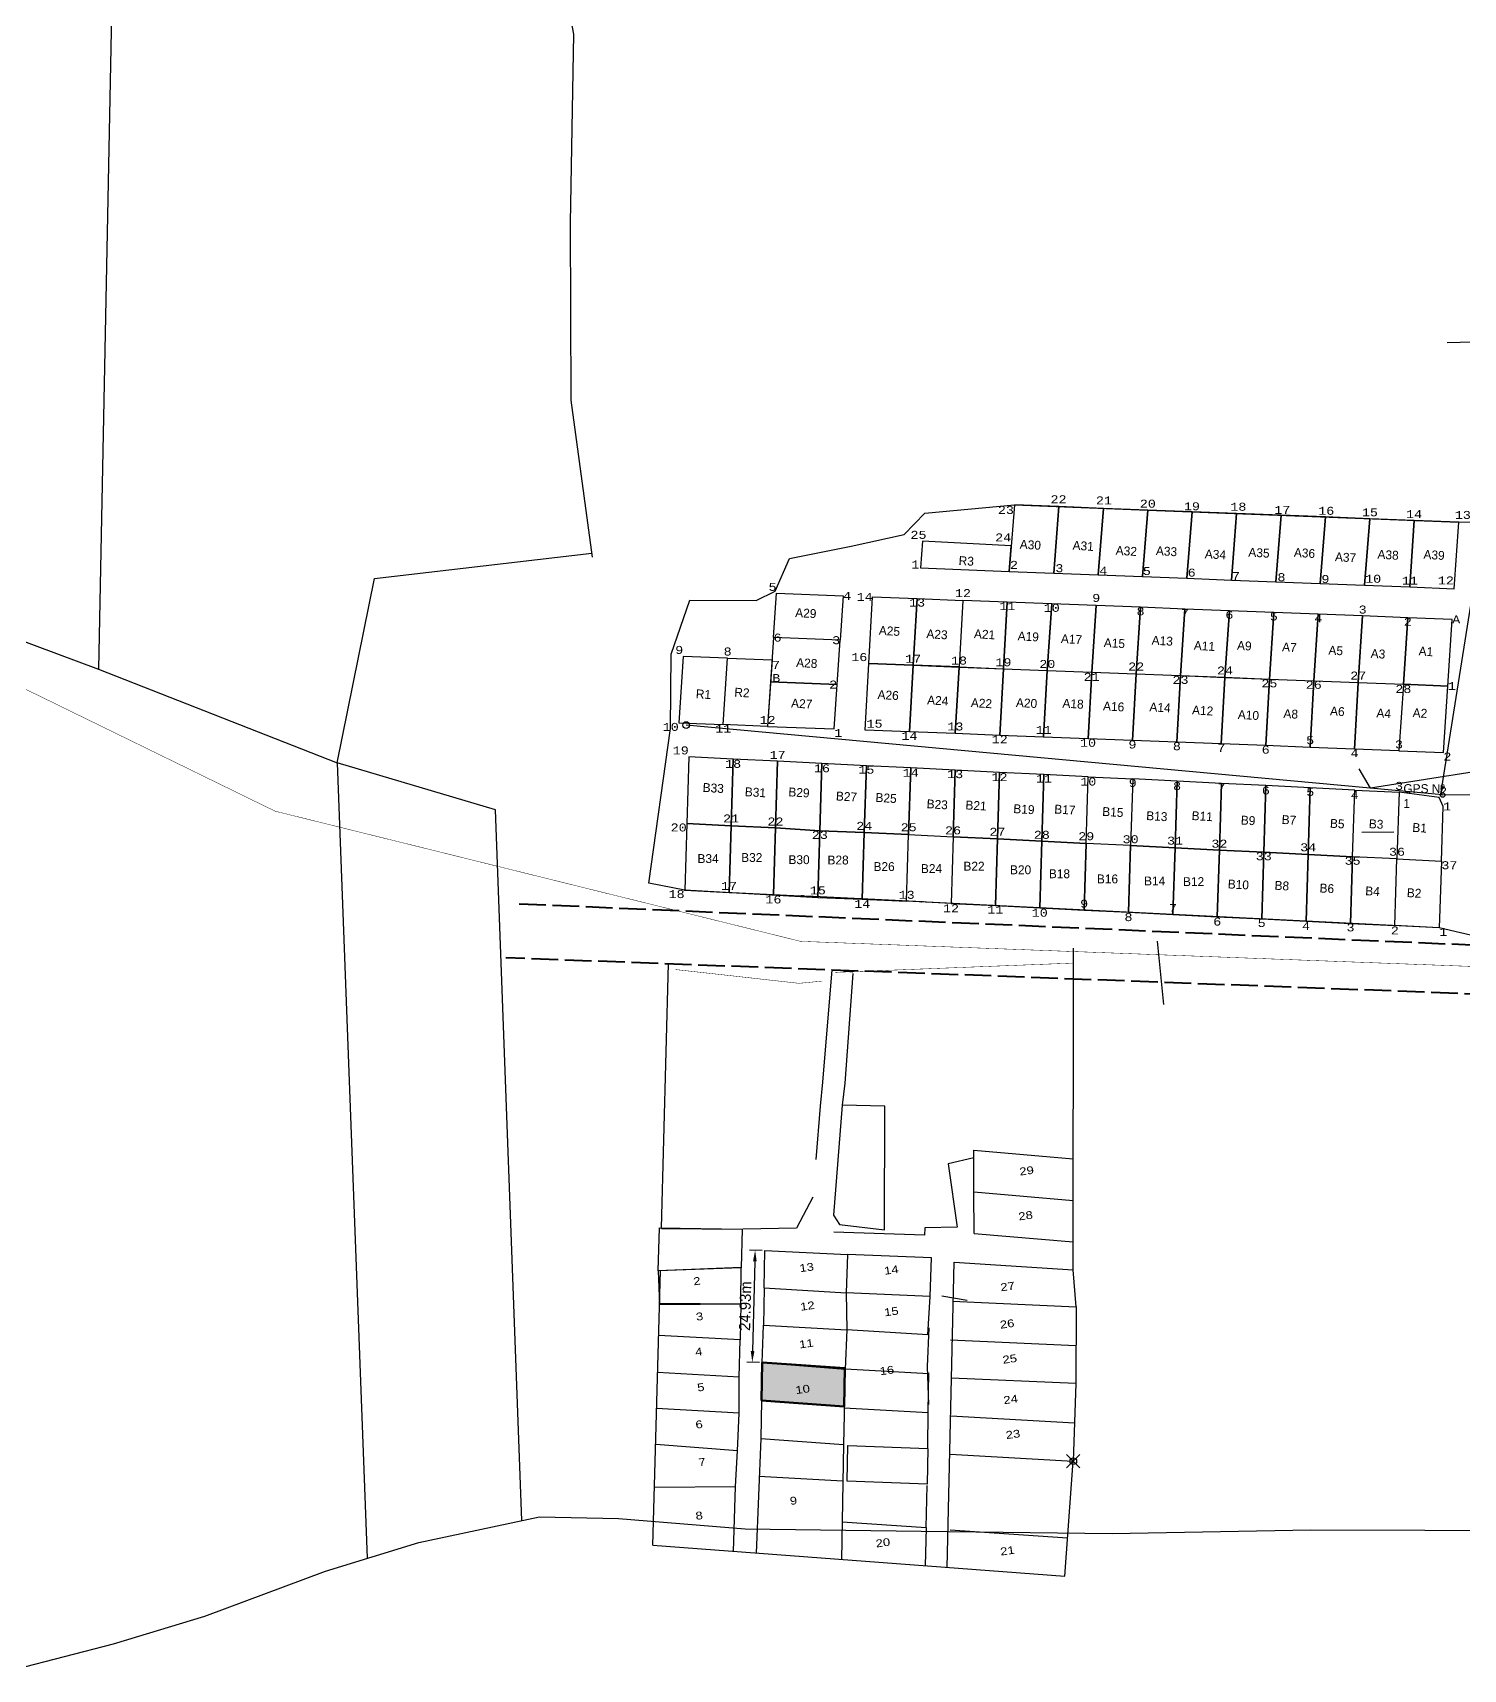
# Model space of a CAD drawing. Header units: millimetres. Extents: x 605783 to 622482, y 1302882 to 1322290.
# Drawn here: x 620974.2 to 621296, y 1321184.5 to 1321552.6 of the extents above; entities that cross this region are included whole.
import ezdxf
from ezdxf.enums import TextEntityAlignment as Align

# ---------------------------------------------------------------- set-up
doc = ezdxf.new("R2010")
doc.units = ezdxf.units.MM
doc.header["$PDMODE"] = 35
doc.header["$PDSIZE"] = 1.5
doc.linetypes.add('ACAD_ISO02W100', pattern=[15, 12, -3])
for name, color, linetype in [('2', 7, 'Continuous'), ('4', 7, 'Continuous'), ('CVL_CUADCON_LIN', 8, 'Continuous'), ('CVL_CUADCON_TIT', 1, 'Continuous'), ('LOTES', 3, 'Continuous'), ('MONTAJE', 6, 'Continuous'), ('NUMERO Y CIRCULO', 1, 'Continuous')]:
    doc.layers.add(name, color=color, linetype=linetype)
doc.layers.add('LETRAS P .25', color=2, linetype='Continuous', lineweight=25)
doc.styles.add('Courier', font='cour.ttf')
doc.styles.add('HECTOR LOPEZ', font='arial.ttf')
doc.styles.add('ROMANS', font='ROMANS', dxfattribs={"height": 0.2})
doc.styles.get("Standard").update_dxf_attribs({"font": 'TCCM____.TTF'})
doc.styles.add('TXT LOTE', font='swiss.ttf', dxfattribs={"width": 1.2, "height": 3})
doc.dimstyles.new('ISO-25', dxfattribs={"dimtxt": 2.5, "dimasz": 2.5, "dimexe": 1.25, "dimexo": 0.625, "dimtad": 1, "dimtxsty": 'Standard', "dimcen": 2.5, "dimadec": 0, "dimazin": 0, "dimtfac": 1, "dimtmove": 0, "dimatfit": 3, "dimfxl": 1, "dimarcsym": 0})
doc.dimstyles.get("Standard").update_dxf_attribs({"dimtxt": 5, "dimasz": 0.18, "dimexe": 0.18, "dimexo": 0.0625, "dimgap": 0.09, "dimtad": 0, "dimtih": 1, "dimtoh": 1, "dimdec": 4, "dimzin": 0, "dimdsep": 46, "dimtxsty": 'HECTOR LOPEZ', "dimcen": 0.09, "dimadec": 0, "dimazin": 0, "dimtfac": 1, "dimtdec": 4, "dimtofl": 0, "dimtmove": 2, "dimatfit": 3, "dimfxl": 0.18, "dimtolj": 1, "dimtzin": 0, "dimarcsym": 0})
doc.dimstyles.new('STANDARD$0', dxfattribs={"dimtxt": 0.6, "dimasz": 0.5, "dimexe": 0.125, "dimexo": 0.000625, "dimgap": 0.0625, "dimtad": 0, "dimzin": 1, "dimdsep": 46, "dimtxsty": 'ROMANS', "dimblk1": 'ARCHTICK', "dimblk2": 'ARCHTICK', "dimsah": 1, "dimcen": 2.5, "dimclrd": 1, "dimclre": 1, "dimclrt": 30, "dimaunit": 1, "dimadec": 0, "dimazin": 0, "dimtfac": 1, "dimtix": 1, "dimtofl": 0, "dimtmove": 1, "dimatfit": 3, "dimldrblk": 'ARCHTICK', "dimfxl": 1, "dimtolj": 1, "dimtzin": 1, "dimarcsym": 0})

# ---------------------------------------------------------------- blocks, each defined once
blk = doc.blocks.new('_ARCHTICK')
at = {"color": 0, "linetype": 'ByBlock', "const_width": 0.15}
blk.add_lwpolyline([(-0.5, -0.5), (0.5, 0.5)], dxfattribs=at)
blk = doc.blocks.new('*D315')
at = {"layer": 'CVL_CUADCON_TIT', "color": 1, "lineweight": -2, "ltscale": 0.5, "transparency": 16777216}
for p, q in [((621120.83, 1321359.78), (621120.84, 1321359.9)), ((621120.83, 1321359.78), (621146.93, 1321358.47)), ((621174.32, 1321357.11), (621148.22, 1321358.41)), ((621174.32, 1321357.11), (621174.33, 1321357.23))]:
    blk.add_line(p, q, dxfattribs=at)
at = {"layer": 'Defpoints', "color": 0, "ltscale": 0.5, "transparency": 16777216}
for p in [(621120.83, 1321359.78), (621174.32, 1321357.11), (621174.32, 1321357.11)]:
    blk.add_point(p, dxfattribs=at)
at = {"layer": 'CVL_CUADCON_TIT', "color": 1, "lineweight": -2, "ltscale": 0.5, "transparency": 16777216, "xscale": 0.5, "yscale": 0.5, "zscale": 0.5}
for p, rotation in [((621120.83, 1321359.78), 177.1392831517781), ((621174.32, 1321357.11), 357.139283151778)]:
    blk.add_blockref('_ARCHTICK', p, dxfattribs=dict(at, rotation=rotation))
at = {"layer": 'CVL_CUADCON_TIT', "color": 30, "lineweight": 30, "ltscale": 0.5, "transparency": 16777216, "insert": (621147.58, 1321358.44), "char_height": 0.2, "attachment_point": 5, "rotation": 357.1393, "style": 'ROMANS'}
blk.add_mtext('\\A1;53.56m.', dxfattribs=at)
blk = doc.blocks.new('*D336')
at = {"color": 0, "lineweight": -2, "transparency": 16777216}
for p, q in [((621138.28, 1321278.74), (621135.43, 1321278.81)), ((621136.62, 1321276.28), (621136.11, 1321256.09)), ((621137.65, 1321253.55), (621134.8, 1321253.62))]:
    blk.add_line(p, q, dxfattribs=at)
at = {"color": 0, "transparency": 16777216}
for points in [[(621136.21, 1321276.29), (621137.04, 1321276.27), (621136.68, 1321278.78)], [(621135.7, 1321256.1), (621136.53, 1321256.08), (621136.05, 1321253.59)]]:
    blk.add_solid(points, dxfattribs=at)
at = {"layer": 'Defpoints', "color": 0, "transparency": 16777216}
for p in [(621138.91, 1321278.72), (621136.05, 1321253.59), (621138.27, 1321253.53)]:
    blk.add_point(p, dxfattribs=at)
at = {"color": 0, "transparency": 16777216, "insert": (621134.46, 1321266.23), "char_height": 2.5, "attachment_point": 5, "rotation": 88.5623}
blk.add_mtext('24.93m', dxfattribs=at)

msp = doc.modelspace()

# ---------------------------------------------------------------- hatches: boundary and pattern name
at = {"true_color": 0x000000}
h = msp.add_hatch(color=18, dxfattribs=at)
h.dxf.hatch_style = 1
h.paths.add_polyline_path([(621138.27303, 1321253.53121), (621138.11083, 1321244.99064), (621156.71357, 1321243.66167), (621156.89758, 1321252.22611)])

# ---------------------------------------------------------------- linework, layer by layer
at = {"color": 7, "lineweight": 53}
msp.add_lwpolyline([(621138.11083, 1321244.99064), (621138.27303, 1321253.53121), (621156.89758, 1321252.22611), (621156.71357, 1321243.66167), (621138.11083, 1321244.99064)], dxfattribs=at)
at = {"layer": '2', "color": 1, "linetype": 'Continuous'}
msp.add_lwpolyline([(620970.29392, 1321184.53393), (620992.35492, 1321190.26893), (621012.88692, 1321196.50193), (621039.99792, 1321206.59093), (621061.03692, 1321213.08193), (621088.17792, 1321218.84893), (621105.96292, 1321218.45493), (621134.43092, 1321216.09593), (621174.06392, 1321215.58893), (621216.99892, 1321215.10293), (621261.70292, 1321215.89893), (621313.01892, 1321215.72093), (621351.62992, 1321215.96993), (621385.17092, 1321214.66093), (621429.86092, 1321217.49093), (621473.53492, 1321220.31393), (621505.78492, 1321222.04693), (621536.00092, 1321224.02093), (621558.33992, 1321226.19893), (621586.01792, 1321227.90193)], dxfattribs=at)
at = {"layer": '4', "color": 1, "linetype": 'Continuous'}
for p, q in [((620995.70992, 1321753.31193), (620988.95792, 1321409.47793)), ((620988.95792, 1321409.47793), (621042.66592, 1321388.37593)), ((621042.66592, 1321388.37593), (621049.41892, 1321209.49793)), ((621228.63892, 1321334.08293), (621227.19092, 1321348.26293))]:
    msp.add_line(p, q, dxfattribs=at)
for points in [[(621100.08792, 1321434.65293), (621095.33192, 1321469.96393), (621095.12392, 1321509.87093), (621095.91892, 1321552.32593), (621088.60692, 1321590.67493), (621084.08892, 1321629.03693), (621080.55392, 1321682.91493)], [(620920.94992, 1321449.97093), (620921.51092, 1321434.58393), (620988.95792, 1321409.47793)], [(621042.66592, 1321388.37593), (621051.08692, 1321429.84893), (621099.96492, 1321435.56493)], [(621084.22092, 1321218.00793), (621078.28392, 1321377.86593), (621042.66592, 1321388.37593)]]:
    msp.add_lwpolyline(points, dxfattribs=at)
at = {"layer": 'CVL_CUADCON_LIN', "color": 1, "ltscale": 0.5, "const_width": 0.1, "flags": 128}
msp.add_lwpolyline([(617954.54167, 1321250.9017), (618630.52251, 1321461.85949), (619093.33428, 1321544.7629), (619665.84954, 1321528.01482), (619798.58455, 1321517.77424), (619978.07369, 1321504.42419), (620219.90332, 1321509.22391), (620466.54309, 1321465.57051), (620640.07447, 1321444.77181), (620887.77351, 1321446.3836), (621028.71023, 1321377.53137), (621146.89613, 1321348.26103), (621483.91198, 1321335.66422), (621519.28898, 1321358.61182)], dxfattribs=at)
at = {"layer": 'CVL_CUADCON_LIN', "color": 1, "ltscale": 0.5, "flags": 128}
for points in [[(621193.87094, 1321431.47674), (621203.86336, 1321431.08735), (621205.04627, 1321446.04086), (621195.05384, 1321446.43002)], [(621203.86336, 1321431.08735), (621213.86044, 1321430.69777), (621215.03868, 1321445.65143), (621205.04627, 1321446.04086)], [(621213.86044, 1321430.69777), (621223.85175, 1321430.30843), (621225.03109, 1321445.26199), (621215.03868, 1321445.65143)], [(621233.84194, 1321429.91912), (621243.83436, 1321429.52973), (621245.01592, 1321444.48313), (621235.02351, 1321444.87252)], [(621243.83214, 1321429.52982), (621253.82566, 1321429.14039), (621255.00834, 1321444.09369), (621245.01592, 1321444.48313)], [(621253.82455, 1321429.14043), (621263.81697, 1321428.75104), (621265.00075, 1321443.70426), (621255.00834, 1321444.09369)], [(621263.81697, 1321428.75104), (621273.80828, 1321428.36169), (621274.99317, 1321443.31483), (621265.00075, 1321443.70426)], [(621273.80827, 1321428.3618), (621283.98827, 1321427.95975), (621284.98509, 1321442.92659), (621274.99317, 1321443.31483)], [(621283.98862, 1321427.96498), (621293.97992, 1321427.57563), (621294.9777, 1321442.54228), (621284.98509, 1321442.92659)], [(621193.87094, 1321431.47674), (621194.32546, 1321437.22244), (621174.35446, 1321438.29904), (621173.88611, 1321432.25552)], [(621155.82295, 1321415.99209), (621140.83421, 1321416.57328), (621141.50917, 1321426.55047), (621156.49791, 1321425.96928)], [(621163.12783, 1321425.73829), (621173.1202, 1321425.34786), (621172.24243, 1321410.37751), (621162.24974, 1321410.76401), (621163.12783, 1321425.73829)], [(621173.1202, 1321425.34786), (621183.43246, 1321424.94816), (621182.55469, 1321409.97781), (621172.24155, 1321410.35843), (621173.1202, 1321425.34786)], [(621202.41945, 1321409.20276), (621203.41724, 1321424.16954), (621193.42482, 1321424.55885), (621192.54705, 1321409.5885)], [(621212.41182, 1321408.81345), (621213.4096, 1321423.78022), (621203.41718, 1321424.16954), (621202.41945, 1321409.20276)], [(621222.40423, 1321408.42413), (621223.40202, 1321423.39091), (621213.4096, 1321423.78022), (621212.41187, 1321408.81344)], [(621232.39665, 1321408.03482), (621233.39444, 1321423.00159), (621223.40202, 1321423.39091), (621222.40429, 1321408.42413)], [(621242.38907, 1321407.6455), (621243.38686, 1321422.61228), (621233.39444, 1321423.00159), (621232.39671, 1321408.03481)], [(621252.38149, 1321407.25619), (621253.37928, 1321422.22297), (621243.38686, 1321422.61228), (621242.38913, 1321407.6455)], [(621262.37391, 1321406.86687), (621263.3717, 1321421.83365), (621253.37928, 1321422.22297), (621252.38155, 1321407.25619)], [(621272.36759, 1321406.4755), (621273.36411, 1321421.44434), (621263.3717, 1321421.83365), (621262.37397, 1321406.86687)], [(621282.5283, 1321406.07694), (621283.52609, 1321421.04372), (621273.36411, 1321421.44434), (621272.36639, 1321406.47756)], [(621292.5209, 1321405.69034), (621293.51869, 1321420.65712), (621283.52627, 1321421.04643), (621282.52854, 1321406.07965)], [(621155.82295, 1321415.99209), (621140.83421, 1321416.57328), (621140.15925, 1321406.59608), (621155.14799, 1321406.01489)], [(621129.49571, 1321397.00619), (621130.50431, 1321411.97225), (621120.51182, 1321412.35971), (621119.50322, 1321397.39365)], [(621129.49571, 1321397.00619), (621130.50431, 1321411.97225), (621140.49673, 1321411.58468), (621139.48429, 1321396.61888)], [(621171.41344, 1321395.38099), (621161.42168, 1321395.78689), (621162.24974, 1321410.76401), (621172.24143, 1321410.35636)], [(621181.7257, 1321394.98129), (621171.41344, 1321395.38099), (621172.24155, 1321410.35843), (621182.55369, 1321409.95666)], [(621191.71819, 1321394.59398), (621181.7257, 1321394.98129), (621182.55513, 1321409.95861), (621192.54619, 1321409.56935)], [(621201.59078, 1321394.21132), (621191.71819, 1321394.59398), (621192.54634, 1321409.57152), (621202.41877, 1321409.18669)], [(621211.58328, 1321393.82402), (621201.59078, 1321394.21132), (621202.42022, 1321409.18865), (621212.41127, 1321408.79939)], [(621221.57578, 1321393.43671), (621211.58328, 1321393.82402), (621212.41272, 1321408.80134), (621222.40377, 1321408.41208)], [(621231.56827, 1321393.0494), (621221.57578, 1321393.43671), (621222.40521, 1321408.41404), (621232.39626, 1321408.02477)], [(621241.56077, 1321392.6621), (621231.56827, 1321393.0494), (621232.39771, 1321408.02673), (621242.38876, 1321407.63747)], [(621251.55327, 1321392.27479), (621241.56077, 1321392.6621), (621242.39021, 1321407.63942), (621252.38126, 1321407.25016)], [(621155.14799, 1321406.01489), (621140.15925, 1321406.59608), (621139.48429, 1321396.61888), (621154.47303, 1321396.03769)], [(621261.54576, 1321391.88749), (621251.55327, 1321392.27479), (621252.3827, 1321407.25212), (621262.37375, 1321406.86286)], [(621271.53826, 1321391.50018), (621261.54576, 1321391.88749), (621262.3752, 1321406.86481), (621272.36625, 1321406.47555)], [(621281.53076, 1321391.11287), (621271.53826, 1321391.50018), (621272.3677, 1321406.47751), (621282.52836, 1321406.07694)], [(621291.52312, 1321390.72356), (621292.5209, 1321405.69034), (621282.52848, 1321406.07965), (621281.53076, 1321391.11287)], [(621131.74811, 1321389.26543), (621121.76057, 1321389.76444), (621121.29013, 1321374.77181), (621131.27767, 1321374.27281)], [(621141.73566, 1321388.76643), (621131.74811, 1321389.26543), (621131.27767, 1321374.27281), (621141.26519, 1321373.77343)], [(621151.7232, 1321388.26743), (621141.73566, 1321388.76643), (621141.26519, 1321373.77343), (621151.24201, 1321373.09285)], [(621161.71074, 1321387.76842), (621151.7232, 1321388.26743), (621151.24201, 1321373.09285), (621161.23698, 1321372.77591)], [(621191.67337, 1321386.27141), (621181.68582, 1321386.77042), (621181.21207, 1321371.7779), (621191.19961, 1321371.2789)], [(621201.66091, 1321385.77241), (621191.67337, 1321386.27141), (621191.19961, 1321371.2789), (621201.18715, 1321370.77989)], [(621211.64845, 1321385.27341), (621201.66091, 1321385.77241), (621201.18715, 1321370.77989), (621211.17469, 1321370.28089)], [(621221.16224, 1321369.78189), (621211.17469, 1321370.28089), (621211.64845, 1321385.27341), (621221.63599, 1321384.7744)], [(621231.62353, 1321384.2754), (621221.63599, 1321384.7744), (621221.16224, 1321369.78189), (621231.14978, 1321369.28289)], [(621241.61108, 1321383.7764), (621231.62353, 1321384.2754), (621231.14978, 1321369.28289), (621241.13732, 1321368.78388)], [(621251.59862, 1321383.27739), (621241.61108, 1321383.7764), (621241.13732, 1321368.78388), (621251.12486, 1321368.28488)], [(621261.58616, 1321382.77839), (621251.59862, 1321383.27739), (621251.12486, 1321368.28488), (621261.1124, 1321367.78587)], [(621271.5737, 1321382.27939), (621261.58616, 1321382.77839), (621261.1124, 1321367.78587), (621271.09995, 1321367.28687)], [(621281.08749, 1321366.78787), (621271.09995, 1321367.28687), (621271.5737, 1321382.27939), (621281.56124, 1321381.78038)], [(621291.46383, 1321378.59541), (621290.58145, 1321380.57791), (621281.56124, 1321381.78038), (621281.08749, 1321366.78787), (621291.07446, 1321366.28373)], [(621120.83552, 1321359.7787), (621130.82305, 1321359.27929), (621131.27767, 1321374.27281), (621121.29013, 1321374.77181)], [(621131.27767, 1321374.27281), (621130.82305, 1321359.27929), (621140.81059, 1321358.78028), (621141.26519, 1321373.77343)], [(621151.24201, 1321373.09285), (621141.26519, 1321373.77343), (621140.81059, 1321358.78028), (621150.79079, 1321358.09964)], [(621161.23698, 1321372.77591), (621161.23698, 1321372.77591), (621151.24201, 1321373.09285), (621150.79079, 1321358.09964), (621160.7838, 1321357.78237)], [(621161.23698, 1321372.77591), (621160.7838, 1321357.78237), (621170.76947, 1321357.28346), (621171.22452, 1321372.2769)], [(621171.22452, 1321372.2769), (621181.21207, 1321371.7779), (621180.75888, 1321356.78436), (621170.77134, 1321357.28336)], [(621180.75888, 1321356.78436), (621190.73398, 1321356.28597), (621191.19961, 1321371.2789), (621181.21207, 1321371.7779)], [(621191.19961, 1321371.2789), (621190.73398, 1321356.28597), (621200.72153, 1321355.78697), (621201.18715, 1321370.77989)], [(621211.17469, 1321370.28089), (621201.18715, 1321370.77989), (621200.72153, 1321355.78697), (621210.70907, 1321355.28797)], [(621210.70907, 1321355.28812), (621220.68795, 1321354.78939), (621221.16224, 1321369.78189), (621211.17469, 1321370.28089)], [(621231.14978, 1321369.28289), (621221.16224, 1321369.78189), (621220.68795, 1321354.78939), (621230.67549, 1321354.29039)], [(621241.13732, 1321368.78388), (621231.14978, 1321369.28289), (621230.67549, 1321354.29039), (621240.66303, 1321353.79138)], [(621240.66303, 1321353.79138), (621250.65057, 1321353.29238), (621251.12475, 1321368.28489), (621241.13732, 1321368.78388)], [(621261.1124, 1321367.78587), (621251.12486, 1321368.28488), (621250.65057, 1321353.29238), (621260.63811, 1321352.79338)], [(621270.62566, 1321352.29437), (621271.09995, 1321367.28687), (621261.1124, 1321367.78587), (621260.63811, 1321352.79338)], [(621270.62566, 1321352.29437), (621271.09995, 1321367.28687), (621261.1124, 1321367.78587), (621260.63811, 1321352.79338)], [(621281.08749, 1321366.78787), (621271.09995, 1321367.28687), (621270.62566, 1321352.29437), (621280.6132, 1321351.79537)], [(621290.60067, 1321351.29637), (621280.6132, 1321351.79537), (621281.08749, 1321366.78787), (621291.07487, 1321366.28371)]]:
    msp.add_lwpolyline(points, close=True, dxfattribs=at)
at = {"layer": 'CVL_CUADCON_LIN', "color": 1, "flags": 128}
for points in [[(621460.30491, 1321411.90721), (621275.13091, 1321382.68521)], [(621275.13091, 1321382.68521), (621272.57409, 1321387.06618)]]:
    msp.add_lwpolyline(points, dxfattribs=at)
at = {"layer": 'CVL_CUADCON_LIN', "color": 1, "ltscale": 0.5, "flags": 128}
for points in [[(621291.35182, 1321381.18225), (621121.18602, 1321396.90812)], [(621171.37893, 1321216.77082), (621171.37893, 1321216.77082)]]:
    msp.add_lwpolyline(points, dxfattribs=at)
at = {"layer": 'CVL_CUADCON_LIN', "color": 1, "lineweight": 30, "ltscale": 0.5, "flags": 128}
msp.add_lwpolyline([(621291.35309, 1321381.18226), (621476.52709, 1321383.40426)], dxfattribs=at)
at = {"layer": 'CVL_CUADCON_LIN', "color": 1, "lineweight": 25, "ltscale": 0.5, "flags": 128}
for points in [[(621291.35334, 1321381.18598), (621476.52734, 1321383.40798)], [(621291.35461, 1321381.18599), (621476.52861, 1321383.40799)], [(621280.39335, 1321372.79936), (621273.16598, 1321372.71645)]]:
    msp.add_lwpolyline(points, dxfattribs=at)
at = {"layer": 'CVL_CUADCON_LIN', "color": 1, "linetype": 'ACAD_ISO02W100', "lineweight": 40, "ltscale": 0.5, "flags": 128}
for points in [[(621486.74176, 1321339.2439), (621083.3826, 1321356.66001)], [(621497.10897, 1321328.9804), (621080.58671, 1321344.55175)]]:
    msp.add_lwpolyline(points, dxfattribs=at)
at = {"layer": 'CVL_CUADCON_LIN', "color": 1, "ltscale": 0.5}
for centre, radius in [((621121.18602, 1321396.90812), 0.7531), ((621291.35182, 1321381.18225), 0.51029)]:
    msp.add_circle(centre, radius, dxfattribs=at)
at = {"layer": 'CVL_CUADCON_TIT', "ltscale": 0.5}
for p, q in [((621149.64491, 1321290.72273), (621146.01692, 1321283.75819)), ((621146.01692, 1321283.75819), (621133.94064, 1321283.50207)), ((621138.72492, 1321270.32467), (621138.90528, 1321278.72274))]:
    msp.add_line(p, q, dxfattribs=at)
at = {"layer": 'CVL_CUADCON_TIT', "color": 1, "lineweight": 30, "ltscale": 0.5}
msp.add_line((621178.66672, 1321268.53023), (621184.39372, 1321267.57923), dxfattribs=at)
at = {"layer": 'CVL_CUADCON_TIT', "ltscale": 0.5, "flags": 128}
msp.add_lwpolyline([(621158.67574, 1321341.28995), (621153.95493, 1321341.86812), (621151.8794, 1321316.58029), (621151.33352, 1321311.16009), (621150.3647, 1321299.21052)], dxfattribs=at)
at = {"layer": 'CVL_CUADCON_TIT', "color": 1, "ltscale": 0.5, "flags": 128}
msp.add_lwpolyline([(621158.66558, 1321341.02476), (621156.86006, 1321316.342), (621156.2549, 1321311.44212)], dxfattribs=at)
for points in [[(621165.84507, 1321311.15578), (621156.25507, 1321311.40578), (621154.28507, 1321286.67578), (621155.69507, 1321284.55578), (621165.79507, 1321283.36578)], [(621133.79374, 1321283.50606), (621133.52374, 1321274.82606), (621114.84374, 1321274.13606), (621115.18374, 1321283.85606)]]:
    msp.add_lwpolyline(points, close=True, dxfattribs=at)
at = {"layer": 'CVL_CUADCON_TIT', "ltscale": 0.5, "flags": 128}
msp.add_lwpolyline([(621133.46448, 1321266.74262), (621133.5191, 1321274.89084), (621114.83464, 1321274.12072), (621115.20525, 1321266.57857)], close=True, dxfattribs=at)
at = {"layer": 'CVL_CUADCON_TIT', "color": 1, "lineweight": 30, "ltscale": 0.5, "flags": 128}
msp.add_lwpolyline([(621175.52579, 1321234.19816), (621175.39929, 1321226.19916), (621157.41209, 1321226.87896), (621157.54109, 1321234.87796)], close=True, dxfattribs=at)
at = {"layer": 'LETRAS P .25', "color": 1, "flags": 128}
for points in [[(621223.85175, 1321430.30843), (621233.84194, 1321429.91912), (621235.02351, 1321444.87252), (621225.03109, 1321445.26199)], [(621192.54705, 1321409.5885), (621193.42482, 1321424.55885), (621183.43245, 1321424.94928), (621182.55469, 1321409.97781)], [(621171.69828, 1321387.26942), (621161.71074, 1321387.76842), (621161.23698, 1321372.77591), (621171.22452, 1321372.2769)], [(621181.68582, 1321386.77042), (621171.69828, 1321387.26942), (621171.22452, 1321372.2769), (621181.21207, 1321371.7779)]]:
    msp.add_lwpolyline(points, close=True, dxfattribs=at)
at = {"layer": 'LOTES', "color": 1}
msp.add_lwpolyline([(621300.15142, 1321349.03261), (621290.60101, 1321351.29593), (621170.76981, 1321357.28302), (621150.79028, 1321358.08269), (621120.83587, 1321359.77827), (621112.76407, 1321361.38121), (621117.65805, 1321396.09704), (621117.80155, 1321412.83752), (621121.97111, 1321424.99429), (621136.93158, 1321424.88912), (621141.15744, 1321427.00047), (621144.45426, 1321434.33673), (621158.2615, 1321437.13653), (621170.19368, 1321439.77184), (621174.8593, 1321444.57851), (621195.05384, 1321446.43002), (621225.03109, 1321445.26199), (621294.9777, 1321442.54228), (621302.96426, 1321442.69086)], dxfattribs=at)
at = {"layer": 'MONTAJE', "color": 1}
for p, q in [((621115.61963, 1321283.84786), (621117.20962, 1321343.20618)), ((621185.89744, 1321291.92636), (621185.8674, 1321301.28632)), ((621185.8674, 1321301.28632), (621208.26477, 1321299.35615)), ((621185.87285, 1321299.58632), (621180.13984, 1321298.19256)), ((621180.13984, 1321298.19256), (621182.16937, 1321283.93629)), ((621115.6148, 1321283.66764), (621133.80429, 1321283.53204)), ((621185.92749, 1321282.56641), (621208.24416, 1321280.63616)), ((621138.90528, 1321278.72274), (621157.48434, 1321277.84052)), ((621157.48434, 1321277.84052), (621157.19043, 1321269.19552)), ((621176.36987, 1321277.1011), (621157.48434, 1321277.84052)), ((621176.07394, 1321268.40614), (621176.36987, 1321277.1011)), ((621179.87256, 1321207.43138), (621181.43141, 1321276.08082)), ((621181.43079, 1321276.07089), (621208.23727, 1321274.37616)), ((621113.70616, 1321212.4132), (621115.35999, 1321274.15513)), ((621208.89583, 1321266.02348), (621208.23727, 1321274.37616)), ((621138.72492, 1321270.32467), (621138.56138, 1321261.92626)), ((621138.72492, 1321270.32467), (621157.19043, 1321269.19552)), ((621157.19043, 1321269.19552), (621157.29308, 1321260.89615)), ((621176.07394, 1321268.40614), (621157.19043, 1321269.19552)), ((621175.50544, 1321259.72473), (621176.07394, 1321268.40614)), ((621115.16499, 1321266.87367), (621133.46448, 1321266.74262)), ((621133.46448, 1321266.74262), (621133.34533, 1321258.6435)), ((621181.10707, 1321267.33683), (621208.89583, 1321266.02348)), ((621208.89583, 1321266.02348), (621208.80636, 1321248.82372)), ((621138.27303, 1321253.53121), (621138.56138, 1321261.92626)), ((621138.56138, 1321261.92626), (621157.29308, 1321260.89615)), ((621157.29308, 1321260.89615), (621156.9154, 1321252.06422)), ((621175.50544, 1321259.72473), (621157.29308, 1321260.89615)), ((621175.4856, 1321252.65446), (621175.86223, 1321261.3463)), ((621133.34533, 1321258.6435), (621114.97002, 1321259.59628)), ((621133.05764, 1321250.24843), (621133.34533, 1321258.6435)), ((621180.64315, 1321258.64921), (621208.85083, 1321257.3736)), ((621138.27303, 1321253.53121), (621137.94851, 1321236.44414)), ((621138.27303, 1321253.53121), (621156.9154, 1321252.06422)), ((621133.05764, 1321250.24843), (621114.74777, 1321251.29925)), ((621133.10101, 1321242.14855), (621133.05764, 1321250.24843)), ((621156.9154, 1321252.06422), (621156.55131, 1321235.11813)), ((621175.78654, 1321251.0049), (621156.91487, 1321252.03923)), ((621175.79593, 1321244.06006), (621175.4856, 1321252.65446)), ((621175.6045, 1321242.53186), (621175.79697, 1321251.22973)), ((621180.86713, 1321250.05212), (621208.80427, 1321248.90378)), ((621208.80636, 1321248.82372), (621208.2699, 1321231.35412)), ((621133.10101, 1321242.14855), (621114.53088, 1321243.20216)), ((621132.75711, 1321233.65551), (621133.10101, 1321242.14855)), ((621175.59061, 1321242.20718), (621156.71894, 1321243.2415)), ((621175.52792, 1321234.36693), (621175.6045, 1321242.53186)), ((621180.68942, 1321241.50397), (621208.53387, 1321239.95007)), ((621132.75711, 1321233.65551), (621114.31399, 1321235.10506)), ((621137.94851, 1321236.44414), (621136.94039, 1321210.66384)), ((621137.94851, 1321236.44414), (621156.55131, 1321235.11813)), ((621156.55131, 1321235.11813), (621156.0862, 1321209.22231)), ((621132.25511, 1321225.67127), (621132.75711, 1321233.65551)), ((621180.58063, 1321232.90466), (621208.2699, 1321231.35412)), ((621206.34395, 1321205.43829), (621208.2699, 1321231.35412)), ((621156.403, 1321226.86063), (621137.53132, 1321227.89496)), ((621114.05613, 1321225.47851), (621132.25511, 1321225.67127)), ((621131.85479, 1321211.04675), (621132.25511, 1321225.67127)), ((621175.19557, 1321216.43931), (621175.39367, 1321225.84528)), ((621156.23884, 1321217.72094), (621175.19557, 1321216.43931)), ((621175.19557, 1321216.43931), (621174.93286, 1321207.8033)), ((621180.57272, 1321215.90231), (621206.98872, 1321214.11436))]:
    msp.add_line(p, q, dxfattribs=at)
for points in [[(621208.23727, 1321274.37616), (621208.31695, 1321346.74817)], [(621185.92749, 1321282.56641), (621185.89744, 1321291.92636), (621208.25447, 1321289.99616)], [(621182.16937, 1321283.93629), (621174.86983, 1321283.85485), (621174.78727, 1321282.15686), (621154.39875, 1321282.84099)], [(621113.70616, 1321212.4132), (621206.34395, 1321205.43829)]]:
    msp.add_lwpolyline(points, dxfattribs=at)
at = {"layer": 'MONTAJE', "color": 1, "linetype": 'Continuous', "ltscale": 0.18, "const_width": 0.1, "flags": 128}
for points in [[(621118.7104, 1321341.92276), (621146.55426, 1321338.8197), (621151.80811, 1321339.31731)], [(621154.72137, 1321341.28536), (621208.31323, 1321343.36914)]]:
    msp.add_lwpolyline(points, dxfattribs=at)
at = {"layer": 'MONTAJE', "color": 1}
msp.add_point((621208.2699, 1321231.35412), dxfattribs=at)

# ---------------------------------------------------------------- texts
at = {"layer": 'CVL_CUADCON_LIN', "color": 1, "ltscale": 0.5}
for s, p in [('A30', (621196.18354, 1321436.59117)), ('A31', (621208.06798, 1321436.34615)), ('A32', (621217.77036, 1321435.21236)), ('A33', (621226.81076, 1321435.14786)), ('R3', (621182.42535, 1321432.92523)), ('A34', (621237.81477, 1321434.43998)), ('A35', (621247.61548, 1321434.81447)), ('A36', (621257.85384, 1321434.75584)), ('A37', (621267.09121, 1321433.78096)), ('A38', (621276.65951, 1321434.34475)), ('A39', (621287.00679, 1321434.30929)), ('A29', (621145.66029, 1321421.2227)), ('A25', (621164.47359, 1321417.22434)), ('A23', (621175.17233, 1321416.46061)), ('A21', (621185.87191, 1321416.46061)), ('A19', (621195.71045, 1321415.98337)), ('A17', (621205.43796, 1321415.37676)), ('A15', (621215.09005, 1321414.48014)), ('A13', (621225.86337, 1321415.01483)), ('A11', (621235.34087, 1321413.84656)), ('A9', (621245.06076, 1321413.84656)), ('A7', (621255.20354, 1321413.50886)), ('A28', (621145.88007, 1321409.9997)), ('A5', (621265.62854, 1321412.78186)), ('A3', (621275.13062, 1321412.03494)), ('A1', (621285.91327, 1321412.56845)), ('R1', (621123.29744, 1321402.95527)), ('R2', (621131.95892, 1321403.31964)), ('A26', (621164.18374, 1321402.79586)), ('A27', (621144.73723, 1321400.86502)), ('A24', (621175.34385, 1321401.57237)), ('A22', (621185.17897, 1321400.96365)), ('A20', (621195.32376, 1321401.00169)), ('A18', (621205.79082, 1321400.85052)), ('A16', (621214.9186, 1321400.23301)), ('A14', (621225.35521, 1321400.02107)), ('A12', (621234.94276, 1321399.31689)), ('A10', (621245.24348, 1321398.31106)), ('A8', (621255.5043, 1321398.52115)), ('A6', (621265.98466, 1321399.0998)), ('A4', (621276.41971, 1321398.6434)), ('A2', (621284.56933, 1321398.69881)), ('B33', (621124.83554, 1321381.89323)), ('B31', (621134.31624, 1321380.93254)), ('B29', (621144.12191, 1321380.8899)), ('B27', (621154.81557, 1321379.97099)), ('B25', (621163.71932, 1321379.6458)), ('B23', (621175.22402, 1321378.20979)), ('B21', (621183.95828, 1321377.95339)), ('B19', (621194.72736, 1321377.12165)), ('B17', (621203.94299, 1321377.0255)), ('B15', (621214.7341, 1321376.48611)), ('B13', (621224.62857, 1321375.55783)), ('B11', (621234.84509, 1321375.55783)), ('B9', (621245.90232, 1321374.56114)), ('B7', (621255.101, 1321374.66941)), ('B5', (621265.965, 1321373.83102)), ('B3', (621274.70349, 1321373.74543)), ('B1', (621284.49626, 1321372.90157)), ('B10', (621242.97254, 1321360.18738)), ('B8', (621253.50008, 1321359.88408)), ('B6', (621263.62338, 1321359.27708)), ('B6', (621263.62338, 1321359.27708)), ('B4', (621273.906, 1321358.63295)), ('B2', (621283.25638, 1321358.23388))]:
    msp.add_text(s, height=2, rotation=356.5687164, dxfattribs=at).set_placement(p)
for s, p in [('B34', (621123.71939, 1321365.86888)), ('B32', (621133.55114, 1321366.11043)), ('B30', (621144.18886, 1321365.62733)), ('B28', (621152.97312, 1321365.54681)), ('B26', (621163.32439, 1321364.07602)), ('B24', (621173.98245, 1321363.62497)), ('B22', (621183.55657, 1321364.16631)), ('B20', (621194.03411, 1321363.35411)), ('B18', (621202.77091, 1321362.461)), ('B16', (621213.57982, 1321361.29742)), ('B14', (621224.19042, 1321360.84129)), ('B12', (621232.9501, 1321360.69315))]:
    msp.add_text(s, height=2, dxfattribs=at).set_placement(p)
at = {"layer": 'CVL_CUADCON_LIN', "color": 1, "lineweight": 25, "ltscale": 0.5}
msp.add_text('20', height=0.1, rotation=90, dxfattribs=at).set_placement((621290.91609, 1321361.26558), align=Align.MIDDLE_LEFT)
at = {"layer": 'CVL_CUADCON_LIN', "color": 1, "ltscale": 0.5, "insert": (621282.53592, 1321383.61092), "char_height": 2, "width": 10, "attachment_point": 1}
msp.add_mtext('GPS Nº 1', dxfattribs=at)
at = {"layer": 'LETRAS P .25', "color": 1, "style": 'Courier'}
for s, p in [('22', (621204.94303, 1321448.5885)), ('21', (621215.15667, 1321448.33785)), ('19', (621234.95714, 1321447.01042)), ('18', (621245.39939, 1321446.90851)), ('17', (621255.28119, 1321446.19855)), ('16', (621265.17036, 1321445.99747)), ('14', (621284.93099, 1321445.24114)), ('2', (621194.91575, 1321433.82966)), ('5', (621224.81778, 1321432.44964)), ('6', (621234.90384, 1321432.09668)), ('10', (621275.73295, 1321430.71769)), ('13', (621173.1202, 1321425.34786)), ('11', (621193.42482, 1321424.55885)), ('10', (621203.41718, 1321424.16954)), ('8', (621223.40202, 1321423.39091)), ('7', (621233.39444, 1321423.00159)), ('6', (621243.38686, 1321422.61228)), ('5', (621253.37928, 1321422.22297)), ('4', (621263.3717, 1321421.83365)), ('2', (621283.52609, 1321421.04372)), ('21', (621212.40305, 1321408.65076)), ('23', (621232.39247, 1321407.97123)), ('25', (621252.37901, 1321407.1854)), ('26', (621262.37364, 1321406.86286)), ('28', (621282.51814, 1321405.92363)), ('11', (621129.49571, 1321397.00619)), ('14', (621171.41344, 1321395.3809)), ('12', (621191.71819, 1321394.59398)), ('10', (621211.58328, 1321393.82402)), ('9', (621221.57578, 1321393.43671)), ('8', (621231.56827, 1321393.0494)), ('7', (621241.56077, 1321392.6621)), ('6', (621251.55327, 1321392.27479)), ('4', (621271.53826, 1321391.50018)), ('18', (621131.7423, 1321389.08)), ('16', (621151.71742, 1321388.08531)), ('15', (621161.71074, 1321387.76842)), ('14', (621171.69249, 1321387.0862)), ('13', (621181.68582, 1321386.77042)), ('12', (621191.66758, 1321386.08819)), ('11', (621201.66091, 1321385.77241)), ('10', (621211.64266, 1321385.09019)), ('9', (621221.63599, 1321384.7744)), ('8', (621231.61774, 1321384.09218)), ('7', (621241.61108, 1321383.7764)), ('6', (621251.59283, 1321383.09418)), ('5', (621261.58616, 1321382.77839)), ('4', (621271.56791, 1321382.09617)), ('23', (621151.24201, 1321373.09285)), ('33', (621251.12449, 1321368.2849)), ('35', (621271.09995, 1321367.28687)), ('35', (621271.09995, 1321367.28687)), ('16', (621140.80465, 1321358.58433)), ('14', (621160.77785, 1321357.58545)), ('12', (621180.75294, 1321356.58765)), ('11', (621190.73398, 1321356.28597)), ('10', (621200.71567, 1321355.59848)), ('8', (621220.68216, 1321354.60653)), ('6', (621240.65725, 1321353.60852)), ('5', (621250.65057, 1321353.29238)), ('4', (621260.63233, 1321352.61051)), ('4', (621260.63233, 1321352.61051)), ('3', (621270.62566, 1321352.29437)), ('3', (621270.62566, 1321352.29437)), ('2', (621280.60741, 1321351.6125))]:
    msp.add_text(s, height=1.8, dxfattribs=at).set_placement(p, align=Align.TOP_CENTER)
for s, p in [('23', (621194.90972, 1321443.83931)), ('25', (621175.24437, 1321438.25106)), ('5', (621141.50917, 1321426.55047)), ('9', (621120.51182, 1321412.35971)), ('16', (621161.92929, 1321410.75813)), ('19', (621121.76057, 1321389.76444))]:
    msp.add_text(s, height=1.8, dxfattribs=at).set_placement(p, align=Align.BOTTOM_RIGHT)
for s, p in [('20', (621225.03109, 1321445.26199)), ('15', (621274.99317, 1321443.31483)), ('3', (621205.13174, 1321430.7503)), ('4', (621215.02558, 1321430.1856)), ('7', (621244.87414, 1321428.98452)), ('8', (621255.09404, 1321428.72404)), ('9', (621264.98948, 1321428.31487)), ('11', (621283.98862, 1321427.96498)), ('12', (621183.44386, 1321425.14402)), ('9', (621213.42798, 1321424.05584)), ('3', (621273.36411, 1321421.44434)), ('8', (621130.5065, 1321412.00475)), ('17', (621172.24266, 1321410.3775)), ('18', (621182.55469, 1321409.97781)), ('19', (621192.54705, 1321409.5885)), ('20', (621202.41945, 1321409.20276)), ('22', (621222.41842, 1321408.63613)), ('24', (621242.39532, 1321407.73829)), ('27', (621272.37586, 1321406.59975)), ('12', (621139.48429, 1321396.61888)), ('13', (621181.7348, 1321395.14596)), ('11', (621201.59995, 1321394.37689)), ('5', (621261.55493, 1321392.05305)), ('3', (621281.53076, 1321391.11287)), ('17', (621141.73566, 1321388.76643)), ('3', (621281.56124, 1321381.78038)), ('21', (621131.28349, 1321374.45824)), ('22', (621141.26519, 1321373.77343)), ('24', (621161.23743, 1321372.79074)), ('25', (621171.23078, 1321372.47495)), ('26', (621181.21207, 1321371.7779)), ('27', (621191.2054, 1321371.46211)), ('28', (621201.18715, 1321370.77989)), ('29', (621211.18048, 1321370.46411)), ('30', (621221.16224, 1321369.78189)), ('31', (621231.15556, 1321369.46575)), ('32', (621241.1374, 1321368.78388)), ('34', (621261.11819, 1321367.96875)), ('34', (621261.11819, 1321367.96875)), ('36', (621281.09327, 1321366.97073)), ('17', (621130.82483, 1321359.2918)), ('15', (621150.79626, 1321358.28137)), ('13', (621170.77134, 1321357.2834)), ('9', (621210.70907, 1321355.28812)), ('7', (621230.67549, 1321354.29039))]:
    msp.add_text(s, height=1.8, dxfattribs=at).set_placement(p, align=Align.BOTTOM_CENTER)
for s, p in [('13', (621294.09953, 1321444.16366)), ('4', (621156.49791, 1321425.96928)), ('A', (621293.51869, 1321420.65712)), ('6', (621140.83421, 1321416.57328)), ('1', (621292.52144, 1321405.69032)), ('1', (621291.46383, 1321378.59541))]:
    msp.add_text(s, height=1.8, dxfattribs=at).set_placement(p, align=Align.MIDDLE_LEFT)
for s, p in [('24', (621190.68723, 1321440.00225)), ('12', (621290.28539, 1321430.32815)), ('7', (621140.49808, 1321411.33139)), ('1', (621154.47303, 1321396.03769)), ('2', (621291.52312, 1321390.72356)), ('37', (621291.07487, 1321366.28371)), ('1', (621290.60067, 1321351.29637))]:
    msp.add_text(s, height=1.8, dxfattribs=at).set_placement(p, align=Align.TOP_LEFT)
for s, p in [('1', (621173.64635, 1321433.91946)), ('10', (621119.50322, 1321397.39365)), ('15', (621165.35551, 1321398.11287)), ('20', (621121.29013, 1321374.77181)), ('18', (621120.82353, 1321359.79154))]:
    msp.add_text(s, height=1.8, dxfattribs=at).set_placement(p, align=Align.TOP_RIGHT)
for s, p in [('14', (621163.12783, 1321425.73829)), ('3', (621155.82295, 1321415.99209)), ('2', (621155.14799, 1321406.01489))]:
    msp.add_text(s, height=1.8, dxfattribs=at).set_placement(p, align=Align.MIDDLE_RIGHT)
msp.add_text('B', height=1.8, dxfattribs=at).set_placement((621140.54757, 1321406.58102))
msp.add_text('2', height=1.8, dxfattribs=at).set_placement((621290.58145, 1321380.57791), align=Align.BOTTOM_LEFT)
at = {"layer": 'NUMERO Y CIRCULO', "color": 1, "style": 'TXT LOTE', "width": 1.2}
for s, p in [('29', (621196.26317, 1321295.56262)), ('28', (621196.03763, 1321285.47684)), ('13', (621146.78079, 1321273.83159)), ('14', (621165.82475, 1321273.24975)), ('2', (621122.90548, 1321270.88232)), ('27', (621191.98417, 1321269.53942)), ('3', (621123.49963, 1321262.91809)), ('12', (621146.9544, 1321265.15956)), ('15', (621165.83261, 1321263.90557)), ('26', (621191.88207, 1321261.12619)), ('4', (621123.31167, 1321254.97427)), ('11', (621146.71024, 1321256.68871)), ('25', (621192.47379, 1321253.23856)), ('16', (621164.82803, 1321250.65574)), ('5', (621123.77847, 1321246.99223)), ('10', (621145.87667, 1321246.4181)), ('24', (621192.6705, 1321244.14367)), ('6', (621123.38912, 1321238.63087)), ('23', (621193.20508, 1321236.29914)), ('7', (621124.05449, 1321230.1574)), ('8', (621123.39926, 1321218.12459)), ('9', (621144.61998, 1321221.48141)), ('20', (621163.93541, 1321211.91196)), ('21', (621191.95806, 1321210.10253))]:
    msp.add_text(s, height=1.75, rotation=7.9604439, dxfattribs=at).set_placement(p)

# ---------------------------------------------------------------- dimensions: what is measured, and where the dimension line sits
at = {"color": 7}
dim = msp.add_aligned_dim(p1=(621138.90528, 1321278.72274), p2=(621138.27303, 1321253.53121), distance=-2.22156, text='24.93m', dimstyle='ISO-25', override={"dimfxl": 0.18}, dxfattribs=at)
dim.commit()
dim.dimension.update_dxf_attribs({"geometry": '*D336', "text_midpoint": (621134.4576, 1321266.23067)})
at = {"layer": 'CVL_CUADCON_TIT', "color": 1, "lineweight": 30, "ltscale": 0.5}
dim = msp.add_aligned_dim(p1=(621120.83305, 1321359.77883), p2=(621174.32142, 1321357.10599), distance=0.00001, dimstyle='STANDARD$0', override={"dimpost": 'm.', "dimfxl": 31.75}, dxfattribs=at)
dim.commit()
dim.dimension.update_dxf_attribs({"geometry": '*D315', "text_midpoint": (621147.57724, 1321358.44242)})

# ---------------------------------------------------------------- leaders
at = {"layer": 'CVL_CUADCON_LIN', "color": 1, "ltscale": 0.5}
msp.add_leader([(621290.90629, 1321380.93345), (621307.08678, 1321483.23833), (621292.40966, 1321482.91003)], dimstyle='Standard', override={"dimasz": 2.25, "dimgap": 0.09, "dimtad": 0}, dxfattribs=at)

doc.saveas('drawing.dxf')
